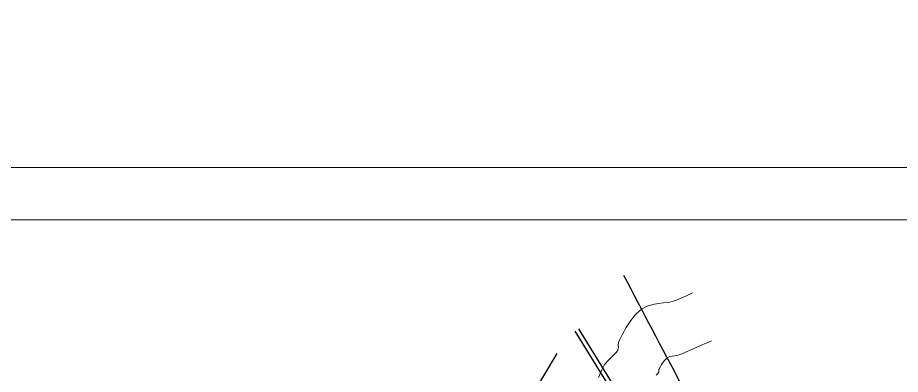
# Model space of a CAD drawing. Header units: feet. Extents: x 3381 to 1374491, y 675186 to 8751562.
# Drawn here: x 688327 to 688411.4, y 4376316.1 to 4376350.2 of the extents above; entities that cross this region are included whole.
import ezdxf

# ---------------------------------------------------------------- set-up
doc = ezdxf.new("R2010")
doc.units = ezdxf.units.FT
doc.header["$MEASUREMENT"] = 0
doc.layers.get('0').update_dxf_attribs({"linetype": 'CONTINUOUS'})
doc.layers.add('HORIZANTAL', color=24, linetype='CONTINUOUS', lineweight=13)
doc.layers.add('rabit xt', color=7, linetype='CONTINUOUS', lineweight=13)

msp = doc.modelspace()

# ---------------------------------------------------------------- linework, layer by layer
at = {"linetype": 'Continuous'}
for p, q in [((688380.617, 4376320.464, 716.983), (688390.054, 4376305.265, 715.153)), ((688380.277, 4376320.253, 716.983), (688389.714, 4376305.054, 715.153)), ((688378.57, 4376318.106, 716.976), (688373.592, 4376309.85, 716.431))]:
    msp.add_line(p, q, dxfattribs=at)
at = {"color": 51, "lineweight": 13, "true_color": 0xf8f6b0}
msp.add_circle((688448.805, 4376201.629), 699.09, dxfattribs=at)
at = {"linetype": 'Continuous'}
msp.add_open_spline([(688384.942, 4376325.598), (688386.763, 4376322.128), (688393.069, 4376310.11), (688402.966, 4376292.128), (688416.961, 4376272.864), (688427.732, 4376252.666), (688438.695, 4376234.78), (688447.823, 4376217.377), (688461.238, 4376198.856), (688477.838, 4376184.567), (688489.373, 4376169.73), (688497.303, 4376159.248), (688508.621, 4376147.329), (688516.87, 4376136.637), (688521.314, 4376130.877)], degree=3, knots=[0, 0, 0, 0, 11.75951, 40.72321, 61.46233, 83.054979, 109.290717, 124.392744, 141.962718, 177.533008, 189.558821, 198.276488, 216.955448, 238.768866, 238.768866, 238.768866, 238.768866], dxfattribs=at)
at = {"layer": 'HORIZANTAL', "color": 16, "linetype": 'Continuous', "lineweight": 20}
for points, elevation in [([(688382.533, 4376315.801), (688382.861, 4376316.545), (688383.099, 4376316.988), (688383.416, 4376317.375), (688383.739, 4376317.71), (688384.033, 4376317.995), (688384.264, 4376318.233), (688384.397, 4376318.426), (688384.441, 4376318.678), (688384.416, 4376318.903), (688384.449, 4376319.164), (688384.575, 4376319.451), (688384.83, 4376319.954), (688385.191, 4376320.584), (688385.632, 4376321.251), (688386.129, 4376321.864), (688386.656, 4376322.335), (688387.193, 4376322.628), (688387.729, 4376322.797), (688388.254, 4376322.885), (688388.762, 4376322.936), (688389.242, 4376322.992), (688389.686, 4376323.097), (688390.164, 4376323.273), (688390.585, 4376323.452), (688390.952, 4376323.622), (688391.269, 4376323.774), (688391.538, 4376323.898)], 716.5), ([(688388.045, 4376316.034), (688388.217, 4376316.205), (688388.31, 4376316.316), (688388.321, 4376316.444), (688388.328, 4376316.574), (688388.408, 4376316.746), (688388.585, 4376317.062), (688388.826, 4376317.413), (688389.1, 4376317.684), (688389.359, 4376317.812), (688389.599, 4376317.855), (688389.854, 4376317.879), (688390.16, 4376317.95), (688390.506, 4376318.085), (688391.031, 4376318.308), (688391.658, 4376318.582), (688392.305, 4376318.868), (688392.893, 4376319.129), (688393.342, 4376319.326)], 716)]:
    msp.add_lwpolyline(points, dxfattribs=dict(at, elevation=elevation))
at = {"layer": 'rabit xt', "color": 7, "lineweight": 20, "ltscale": 0.3, "elevation": 716.5}
msp.add_lwpolyline([(688243.147, 4376335.878), (688663.147, 4376335.878), (688663.147, 4376038.878)], dxfattribs=at)
msp.add_lwpolyline([(688263.147, 4376330.878), (688658.147, 4376330.878), (688658.147, 4376043.878), (688263.147, 4376043.878)], close=True, dxfattribs=at)

doc.saveas('drawing.dxf')
